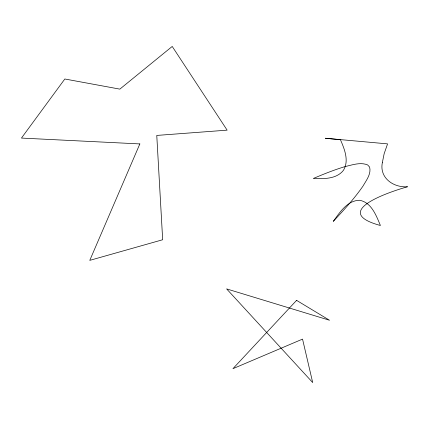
<?xml version="1.0" encoding="UTF-8"?>
<svg xmlns="http://www.w3.org/2000/svg" width="429" height="429" viewBox="0 0 429 429"><rect width="100%" height="100%" fill="white"/><g stroke="black" fill="none" stroke-linecap="round" stroke-linejoin="round"><path stroke-width="0.64" d="M382.421 162.259C378.989 177.756 393.377 187.859 407.55 186.749C389.478 191.87 329.493 211.728 380.41 225.493C376.281 215.669 371.519 202.445 359.631 200.268C347.297 200.413 339.747 212.446 333.29 221.359C343.811 210.113 354.268 198.724 363.036 186.03C366.275 180.341 371.38 174.061 369.626 167.106L367.653 164.94C360.424 161.947 352.488 164.908 345.286 166.527C334.368 169.793 323.793 174.04 313.309 178.485C323.579 178.893 336.352 179.252 343.409 170.372C349.324 160.805 344.487 149.056 340.449 139.747L325.348 138.251L387.569 143.876L384.153 153.705L382.421 162.259M139.849 143.924L89.774 260.371L162.671 239.747L156.767 135.43L227.134 130.148L172.222 46.445L119.847 89.125L64.827 78.995L21.45 138.074L139.849 143.924M296.584 300.364L232.936 368.677L302.542 339.114L312.698 382.555L226.625 288.899L329.515 320.249L296.584 300.364"/></g></svg>
